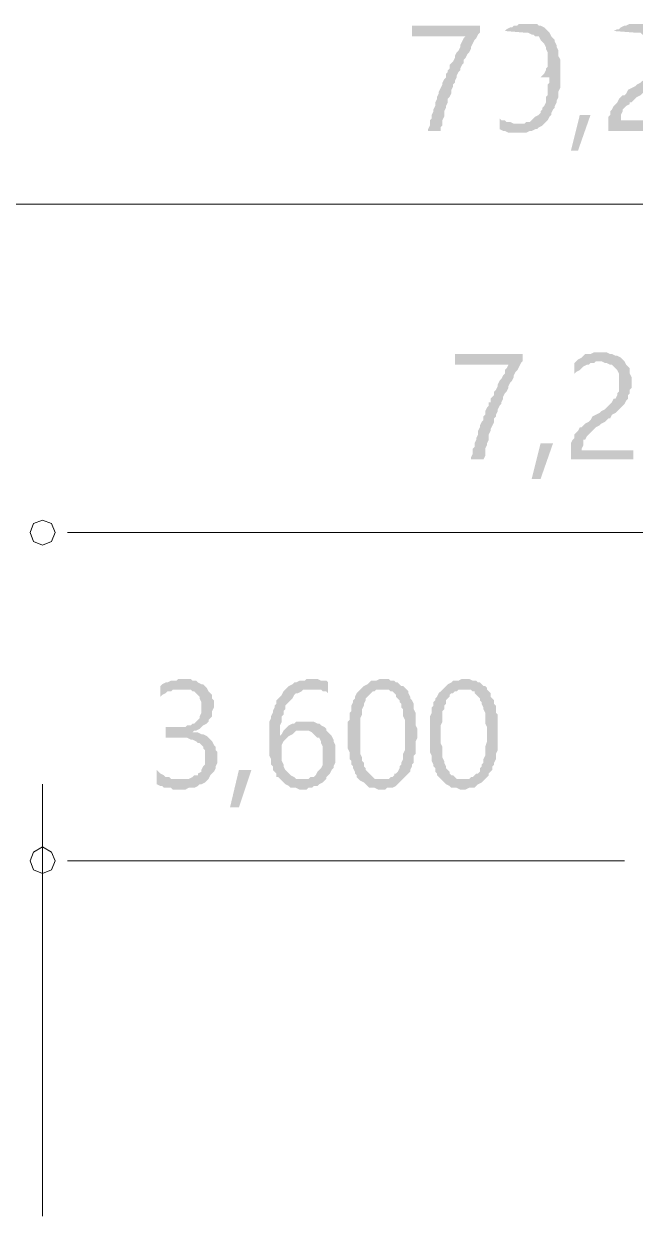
# Model space of a CAD drawing. Header units: millimetres. Extents: x -2246 to 101218, y 0 to 66109.
# Drawn here: x 47151 to 50779, y 54515 to 61590 of the extents above; entities that cross this region are included whole.
import ezdxf

# ---------------------------------------------------------------- set-up
doc = ezdxf.new("R2010")
doc.units = ezdxf.units.MM
doc.layers.add('PDF_솔리드 채우기', color=7, linetype='Continuous')
doc.layers.add('PDF_형상', color=7, linetype='Continuous')

msp = doc.modelspace()

# ---------------------------------------------------------------- hatches: boundary and pattern name
at = {"layer": 'PDF_솔리드 채우기', "transparency": 33554559}
for points in [[(49857.2, 61579.8), (49454.7, 61579.8), (49454.7, 61516.3), (49772.4, 61516.3), (49772.4, 61516.3), (49761.8, 61505.7), (49751.2, 61484.5), (49740.6, 61463.3), (49740.6, 61452.7), (49730.1, 61431.5), (49719.5, 61420.9), (49708.9, 61399.7), (49708.9, 61389.2), (49698.3, 61368), (49687.7, 61357.4), (49677.1, 61346.8), (49677.1, 61325.6), (49666.5, 61315), (49666.5, 61304.4), (49655.9, 61293.8), (49655.9, 61272.6), (49645.3, 61262.1), (49634.7, 61240.9), (49634.7, 61230.3), (49624.1, 61209.1), (49613.5, 61187.9), (49613.5, 61177.3), (49602.9, 61156.1), (49602.9, 61145.5), (49592.4, 61124.4), (49592.4, 61113.8), (49592.4, 61103.2), (49581.8, 61082), (49581.8, 61071.4), (49571.2, 61050.2), (49571.2, 61029), (49560.6, 61018.4), (49560.6, 60997.2), (49560.6, 60986.7), (49550, 60965.5), (49550, 60954.9), (49624.1, 60954.9), (49624.1, 60965.5), (49624.1, 60976.1), (49634.7, 60986.7), (49634.7, 61007.8), (49634.7, 61018.4), (49645.3, 61039.6), (49645.3, 61050.2), (49645.3, 61071.4), (49655.9, 61092.6), (49655.9, 61103.2), (49666.5, 61124.4), (49666.5, 61145.5), (49677.1, 61156.1), (49687.7, 61177.3), (49687.7, 61198.5), (49698.3, 61219.7), (49698.3, 61230.3), (49708.9, 61240.9), (49708.9, 61251.5), (49719.5, 61272.6), (49719.5, 61283.2), (49730.1, 61304.4), (49740.6, 61315), (49740.6, 61325.6), (49751.2, 61346.8), (49761.8, 61357.4), (49761.8, 61378.6), (49772.4, 61389.2), (49783, 61410.3), (49793.6, 61420.9), (49804.2, 61442.1), (49804.2, 61452.7), (49814.8, 61473.9), (49825.4, 61495.1), (49836, 61505.7), (49846.6, 61526.9), (49857.2, 61537.4)], [(50143.1, 61590.4), (50132.6, 61590.4), (50111.4, 61590.4), (50090.2, 61590.4), (50079.6, 61579.8), (50058.4, 61579.8), (50047.8, 61569.2), (50037.2, 61569.2), (50016, 61558.6), (50005.4, 61548), (50132.6, 61537.4), (50143.1, 61537.4), (50164.3, 61526.9), (50174.9, 61526.9), (50185.5, 61516.3), (50206.7, 61516.3), (50217.3, 61495.1), (50227.9, 61484.5), (50227.9, 61484.5), (50238.5, 61473.9), (50249.1, 61452.7), (50249.1, 61442.1), (50259.7, 61420.9), (50259.7, 61410.3), (50259.7, 61389.2), (50259.7, 61368), (50259.7, 61357.4), (50259.7, 61336.2), (50249.1, 61325.6), (50249.1, 61315), (50238.5, 61293.8), (50227.9, 61283.2), (50217.3, 61272.6), (50270.2, 61272.6), (50270.2, 61262.1), (50270.2, 61240.9), (50259.7, 61230.3), (50259.7, 61209.1), (50259.7, 61187.9), (50259.7, 61166.7), (50249.1, 61156.1), (50249.1, 61134.9), (50249.1, 61124.4), (50238.5, 61103.2), (50227.9, 61092.6), (50227.9, 61082), (50217.3, 61071.4), (50217.3, 61060.8), (50206.7, 61050.2), (50185.5, 61039.6), (50174.9, 61029), (50164.3, 61018.4), (50153.7, 61007.8), (50132.6, 61007.8), (50122, 60997.2), (50100.8, 60997.2), (50079.6, 60997.2), (50238.5, 60997.2), (50249.1, 61007.8), (50259.7, 61018.4), (50270.2, 61039.6), (50270.2, 61039.6), (50280.8, 61050.2), (50280.8, 61060.8), (50291.4, 61082), (50302, 61092.6), (50302, 61103.2), (50312.6, 61124.4), (50312.6, 61134.9), (50323.2, 61156.1), (50323.2, 61166.7), (50323.2, 61187.9), (50333.8, 61209.1), (50333.8, 61230.3), (50333.8, 61240.9), (50333.8, 61262.1), (50333.8, 61283.2), (50333.8, 61304.4), (50333.8, 61325.6), (50333.8, 61346.8), (50333.8, 61368), (50333.8, 61378.6), (50323.2, 61399.7), (50323.2, 61420.9), (50323.2, 61431.5), (50312.6, 61452.7), (50312.6, 61463.3), (50302, 61484.5), (50302, 61495.1), (50291.4, 61505.7), (50280.8, 61516.3), (50280.8, 61516.3), (50270.2, 61537.4), (50259.7, 61548), (50249.1, 61558.6), (50238.5, 61569.2), (50217.3, 61579.8), (50206.7, 61579.8), (50196.1, 61590.4), (50174.9, 61590.4), (50153.7, 61590.4)], [(50799.9, 61590.4), (50799.9, 61590.4), (50778.7, 61590.4), (50757.5, 61590.4), (50746.9, 61590.4), (50725.7, 61579.8), (50715.1, 61579.8), (50693.9, 61569.2), (50683.3, 61558.6), (50672.7, 61558.6), (50651.6, 61548), (50789.3, 61537.4), (50810.4, 61537.4), (50821, 61526.9), (50842.2, 61526.9), (50852.8, 61516.3), (50874, 61516.3), (50884.6, 61505.7), (50895.2, 61495.1), (50895.2, 61484.5), (50905.8, 61463.3), (50916.4, 61452.7), (50916.4, 61431.5), (50916.4, 61410.3), (50916.4, 61399.7), (50916.4, 61378.6), (50905.8, 61368), (50905.8, 61346.8), (50895.2, 61336.2), (50884.6, 61315), (50884.6, 61315), (50874, 61304.4), (50863.4, 61293.8), (50852.8, 61272.6), (50842.2, 61262.1), (50821, 61251.5), (50810.4, 61240.9), (50789.3, 61230.3), (50778.7, 61219.7), (50757.5, 61209.1), (50736.3, 61198.5), (50725.7, 61177.3), (50715.1, 61166.7), (50704.5, 61166.7), (50693.9, 61156.1), (50683.3, 61145.5), (50672.7, 61124.4), (50662.2, 61113.8), (50651.6, 61103.2), (50641, 61082), (50630.4, 61071.4), (50630.4, 61071.4), (50630.4, 61050.2), (50619.8, 61039.6), (50619.8, 61018.4), (50619.8, 60997.2), (50619.8, 60986.7), (50619.8, 60954.9), (51001.1, 60954.9), (51001.1, 61018.4), (50693.9, 61018.4), (50693.9, 61018.4), (50693.9, 61039.6), (50693.9, 61050.2), (50704.5, 61071.4), (50704.5, 61082), (50715.1, 61092.6), (50725.7, 61103.2), (50746.9, 61113.8), (50746.9, 61124.4), (50757.5, 61124.4), (50768.1, 61134.9), (50778.7, 61145.5), (50789.3, 61156.1), (50810.4, 61166.7), (50821, 61177.3), (50842.2, 61198.5), (50852.8, 61209.1), (50874, 61219.7), (50884.6, 61230.3), (50895.2, 61240.9), (50916.4, 61251.5), (50927, 61262.1), (50937.6, 61272.6), (50948.1, 61293.8), (50948.1, 61304.4), (50948.1, 61304.4), (50958.7, 61315), (50969.3, 61336.2), (50969.3, 61346.8), (50979.9, 61368), (50979.9, 61378.6), (50979.9, 61399.7), (50979.9, 61420.9), (50979.9, 61420.9), (50979.9, 61442.1), (50979.9, 61463.3), (50979.9, 61473.9), (50969.3, 61495.1), (50958.7, 61505.7), (50958.7, 61516.3), (50948.1, 61537.4), (50937.6, 61548), (50927, 61548), (50916.4, 61558.6), (50905.8, 61569.2), (50884.6, 61579.8), (50874, 61579.8), (50852.8, 61590.4), (50842.2, 61590.4), (50821, 61590.4)], [(49973.7, 61029), (49973.7, 60965.5), (49973.7, 60965.5), (49994.9, 60954.9), (50005.4, 60954.9), (50026.6, 60944.3), (50047.8, 60944.3), (50058.4, 60944.3), (50079.6, 60944.3), (50079.6, 60944.3), (50100.8, 60944.3), (50122, 60944.3), (50132.6, 60944.3), (50153.7, 60954.9), (50164.3, 60954.9), (50185.5, 60965.5), (50196.1, 60965.5), (50206.7, 60976.1), (50227.9, 60986.7), (50238.5, 60997.2), (50079.6, 60997.2), (50069, 60997.2), (50058.4, 60997.2), (50037.2, 61007.8), (50016, 61007.8), (50005.4, 61018.4), (49984.3, 61018.4)], [(50111.4, 59630.9), (49708.9, 59630.9), (49708.9, 59567.3), (50026.6, 59567.3), (50026.6, 59567.3), (50016, 59546.1), (50005.4, 59535.5), (50005.4, 59514.3), (49994.9, 59503.8), (49984.3, 59482.6), (49973.7, 59472), (49963.1, 59450.8), (49963.1, 59440.2), (49952.5, 59419), (49941.9, 59408.4), (49941.9, 59387.2), (49931.3, 59376.6), (49920.7, 59366.1), (49920.7, 59344.9), (49910.1, 59344.9), (49910.1, 59323.7), (49899.5, 59313.1), (49888.9, 59291.9), (49888.9, 59270.7), (49878.3, 59260.1), (49878.3, 59238.9), (49867.7, 59228.4), (49857.2, 59207.2), (49857.2, 59196.6), (49846.6, 59175.4), (49846.6, 59164.8), (49846.6, 59154.2), (49836, 59133), (49836, 59122.4), (49825.4, 59101.3), (49825.4, 59080.1), (49814.8, 59069.5), (49814.8, 59048.3), (49814.8, 59037.7), (49804.2, 59016.5), (49804.2, 59005.9), (49878.3, 59005.9), (49878.3, 59005.9), (49888.9, 59027.1), (49888.9, 59037.7), (49888.9, 59058.9), (49888.9, 59069.5), (49899.5, 59090.7), (49899.5, 59101.3), (49910.1, 59122.4), (49910.1, 59133), (49910.1, 59154.2), (49920.7, 59175.4), (49920.7, 59186), (49931.3, 59207.2), (49941.9, 59228.4), (49941.9, 59249.5), (49952.5, 59260.1), (49952.5, 59270.7), (49963.1, 59291.9), (49963.1, 59302.5), (49973.7, 59323.7), (49984.3, 59334.3), (49984.3, 59344.9), (49994.9, 59366.1), (49994.9, 59376.6), (50005.4, 59397.8), (50016, 59408.4), (50026.6, 59429.6), (50026.6, 59440.2), (50037.2, 59461.4), (50047.8, 59472), (50058.4, 59493.2), (50058.4, 59503.8), (50069, 59524.9), (50079.6, 59535.5), (50090.2, 59556.7), (50100.8, 59577.9), (50111.4, 59588.5)], [(50577.4, 59641.5), (50566.8, 59641.5), (50556.2, 59641.5), (50535.1, 59641.5), (50513.9, 59630.9), (50503.3, 59630.9), (50482.1, 59630.9), (50471.5, 59620.3), (50460.9, 59609.7), (50439.7, 59599.1), (50429.1, 59588.5), (50566.8, 59588.5), (50577.4, 59588.5), (50598.6, 59577.9), (50609.2, 59577.9), (50630.4, 59567.3), (50641, 59567.3), (50651.6, 59556.7), (50662.2, 59546.1), (50672.7, 59535.5), (50683.3, 59514.3), (50683.3, 59503.8), (50683.3, 59482.6), (50683.3, 59461.4), (50683.3, 59450.8), (50683.3, 59429.6), (50683.3, 59408.4), (50672.7, 59397.8), (50672.7, 59387.2), (50662.2, 59366.1), (50651.6, 59366.1), (50641, 59344.9), (50630.4, 59334.3), (50619.8, 59323.7), (50609.2, 59313.1), (50598.6, 59302.5), (50577.4, 59291.9), (50566.8, 59281.3), (50545.6, 59270.7), (50524.5, 59260.1), (50513.9, 59238.9), (50503.3, 59228.4), (50482.1, 59217.8), (50471.5, 59207.2), (50460.9, 59196.6), (50450.3, 59196.6), (50439.7, 59175.4), (50429.1, 59164.8), (50418.5, 59154.2), (50418.5, 59133), (50407.9, 59122.4), (50407.9, 59122.4), (50397.4, 59101.3), (50397.4, 59090.7), (50397.4, 59069.5), (50397.4, 59048.3), (50397.4, 59037.7), (50397.4, 59005.9), (50768.1, 59005.9), (50768.1, 59058.9), (50460.9, 59058.9), (50460.9, 59069.5), (50471.5, 59090.7), (50471.5, 59101.3), (50471.5, 59122.4), (50482.1, 59122.4), (50492.7, 59143.6), (50503.3, 59154.2), (50513.9, 59164.8), (50513.9, 59164.8), (50524.5, 59175.4), (50535.1, 59186), (50545.6, 59196.6), (50566.8, 59207.2), (50577.4, 59217.8), (50598.6, 59228.4), (50619.8, 59249.5), (50630.4, 59249.5), (50641, 59270.7), (50662.2, 59281.3), (50672.7, 59291.9), (50683.3, 59302.5), (50693.9, 59313.1), (50704.5, 59323.7), (50715.1, 59334.3), (50725.7, 59355.5), (50725.7, 59355.5), (50736.3, 59366.1), (50736.3, 59387.2), (50746.9, 59397.8), (50746.9, 59419), (50757.5, 59429.6), (50757.5, 59450.8), (50757.5, 59472), (50757.5, 59472), (50757.5, 59493.2), (50746.9, 59514.3), (50746.9, 59524.9), (50746.9, 59546.1), (50736.3, 59556.7), (50725.7, 59567.3), (50715.1, 59588.5), (50704.5, 59599.1), (50704.5, 59599.1), (50693.9, 59609.7), (50672.7, 59620.3), (50662.2, 59620.3), (50641, 59630.9), (50630.4, 59630.9), (50609.2, 59641.5), (50598.6, 59641.5)], [(50429.1, 59588.5), (50418.5, 59577.9), (50418.5, 59503.8), (50418.5, 59514.3), (50429.1, 59524.9), (50450.3, 59535.5), (50460.9, 59546.1), (50471.5, 59556.7), (50492.7, 59567.3), (50503.3, 59567.3), (50513.9, 59577.9), (50535.1, 59577.9), (50545.6, 59588.5), (50566.8, 59588.5)], [(48098.9, 57703.1), (48088.3, 57703.1), (48067.1, 57703.1), (48056.5, 57692.5), (48035.3, 57692.5), (48024.7, 57692.5), (48003.5, 57681.9), (47992.9, 57681.9), (47971.8, 57671.3), (47961.2, 57660.7), (47961.2, 57597.2), (47971.8, 57607.8), (47992.9, 57618.4), (48003.5, 57628.9), (48024.7, 57628.9), (48035.3, 57639.5), (48056.5, 57639.5), (48067.1, 57639.5), (48088.3, 57639.5), (48236.6, 57650.1), (48226, 57660.7), (48215.4, 57671.3), (48204.8, 57671.3), (48183.6, 57681.9), (48173, 57692.5), (48151.8, 57692.5), (48141.2, 57703.1), (48120, 57703.1)], [(48861.5, 57703.1), (48850.9, 57703.1), (48829.7, 57703.1), (48819.1, 57692.5), (48797.9, 57692.5), (48787.3, 57692.5), (48766.2, 57681.9), (48755.6, 57681.9), (48745, 57671.3), (48723.8, 57660.7), (48713.2, 57650.1), (48861.5, 57639.5), (48861.5, 57639.5), (48882.7, 57639.5), (48893.3, 57639.5), (48914.5, 57639.5), (48925, 57628.9), (48946.2, 57628.9), (48956.8, 57618.4), (48956.8, 57681.9), (48956.8, 57681.9), (48946.2, 57692.5), (48935.6, 57692.5), (48914.5, 57692.5), (48893.3, 57703.1), (48882.7, 57703.1)], [(49285.2, 57703.1), (49285.2, 57703.1), (49264, 57703.1), (49242.8, 57692.5), (49232.2, 57692.5), (49211, 57692.5), (49200.4, 57681.9), (49189.8, 57671.3), (49168.7, 57660.7), (49158.1, 57650.1), (49147.5, 57639.5), (49285.2, 57639.5), (49285.2, 57639.5), (49295.8, 57639.5), (49306.4, 57639.5), (49317, 57639.5), (49327.5, 57628.9), (49338.1, 57628.9), (49348.7, 57618.4), (49359.3, 57607.8), (49359.3, 57597.2), (49369.9, 57586.6), (49380.5, 57576), (49380.5, 57565.4), (49391.1, 57554.8), (49391.1, 57533.6), (49401.7, 57523), (49401.7, 57501.8), (49401.7, 57480.7), (49412.3, 57459.5), (49412.3, 57438.3), (49412.3, 57417.1), (49412.3, 57395.9), (49412.3, 57374.7), (49412.3, 57353.6), (49412.3, 57332.4), (49412.3, 57300.6), (49412.3, 57279.4), (49401.7, 57258.2), (49401.7, 57247.6), (49401.7, 57226.4), (49391.1, 57205.3), (49391.1, 57194.7), (49380.5, 57184.1), (49380.5, 57173.5), (49369.9, 57152.3), (49359.3, 57141.7), (49348.7, 57141.7), (49348.7, 57131.1), (49338.1, 57120.5), (49327.5, 57120.5), (49317, 57109.9), (49306.4, 57109.9), (49295.8, 57109.9), (49274.6, 57109.9), (49401.7, 57109.9), (49412.3, 57120.5), (49422.9, 57131.1), (49433.5, 57141.7), (49444.1, 57152.3), (49444.1, 57162.9), (49454.7, 57184.1), (49454.7, 57194.7), (49465.2, 57205.3), (49465.2, 57226.4), (49465.2, 57247.6), (49475.8, 57258.2), (49475.8, 57279.4), (49475.8, 57300.6), (49475.8, 57311.2), (49475.8, 57332.4), (49486.4, 57353.6), (49486.4, 57374.7), (49486.4, 57374.7), (49486.4, 57406.5), (49475.8, 57427.7), (49475.8, 57448.9), (49475.8, 57470.1), (49475.8, 57491.2), (49475.8, 57501.8), (49465.2, 57523), (49465.2, 57544.2), (49465.2, 57554.8), (49454.7, 57576), (49444.1, 57586.6), (49444.1, 57597.2), (49433.5, 57618.4), (49433.5, 57628.9), (49422.9, 57639.5), (49412.3, 57650.1), (49401.7, 57660.7), (49391.1, 57660.7), (49380.5, 57671.3), (49369.9, 57681.9), (49359.3, 57681.9), (49348.7, 57692.5), (49338.1, 57692.5), (49327.5, 57692.5), (49317, 57703.1), (49295.8, 57703.1)], [(49772.4, 57703.1), (49761.8, 57703.1), (49751.2, 57703.1), (49730.1, 57692.5), (49708.9, 57692.5), (49698.3, 57692.5), (49687.7, 57681.9), (49666.5, 57671.3), (49655.9, 57660.7), (49645.3, 57650.1), (49634.7, 57639.5), (49761.8, 57639.5), (49761.8, 57639.5), (49783, 57639.5), (49793.6, 57639.5), (49804.2, 57639.5), (49814.8, 57628.9), (49825.4, 57628.9), (49825.4, 57618.4), (49836, 57607.8), (49846.6, 57597.2), (49857.2, 57586.6), (49857.2, 57576), (49867.7, 57565.4), (49867.7, 57554.8), (49878.3, 57533.6), (49878.3, 57523), (49888.9, 57501.8), (49888.9, 57480.7), (49888.9, 57459.5), (49888.9, 57438.3), (49899.5, 57417.1), (49899.5, 57395.9), (49899.5, 57374.7), (49899.5, 57353.6), (49899.5, 57332.4), (49888.9, 57300.6), (49888.9, 57279.4), (49888.9, 57258.2), (49888.9, 57247.6), (49878.3, 57226.4), (49878.3, 57205.3), (49867.7, 57194.7), (49867.7, 57184.1), (49857.2, 57173.5), (49857.2, 57152.3), (49846.6, 57141.7), (49836, 57141.7), (49825.4, 57131.1), (49814.8, 57120.5), (49804.2, 57120.5), (49793.6, 57109.9), (49783, 57109.9), (49772.4, 57109.9), (49761.8, 57109.9), (49888.9, 57109.9), (49899.5, 57120.5), (49910.1, 57131.1), (49910.1, 57141.7), (49920.7, 57152.3), (49931.3, 57162.9), (49931.3, 57184.1), (49941.9, 57194.7), (49941.9, 57205.3), (49952.5, 57226.4), (49952.5, 57247.6), (49952.5, 57258.2), (49963.1, 57279.4), (49963.1, 57300.6), (49963.1, 57311.2), (49963.1, 57332.4), (49963.1, 57353.6), (49963.1, 57374.7), (49963.1, 57374.7), (49963.1, 57406.5), (49963.1, 57427.7), (49963.1, 57448.9), (49963.1, 57470.1), (49963.1, 57491.2), (49952.5, 57501.8), (49952.5, 57523), (49952.5, 57544.2), (49941.9, 57554.8), (49941.9, 57576), (49931.3, 57586.6), (49920.7, 57597.2), (49920.7, 57618.4), (49910.1, 57628.9), (49899.5, 57639.5), (49899.5, 57650.1), (49888.9, 57660.7), (49878.3, 57660.7), (49867.7, 57671.3), (49857.2, 57681.9), (49846.6, 57681.9), (49836, 57692.5), (49825.4, 57692.5), (49814.8, 57692.5), (49793.6, 57703.1), (49783, 57703.1)], [(48236.6, 57650.1), (48088.3, 57639.5), (48098.9, 57639.5), (48120, 57639.5), (48141.2, 57639.5), (48151.8, 57628.9), (48162.4, 57628.9), (48173, 57618.4), (48183.6, 57607.8), (48194.2, 57597.2), (48194.2, 57586.6), (48204.8, 57565.4), (48204.8, 57554.8), (48204.8, 57533.6), (48204.8, 57533.6), (48204.8, 57512.4), (48204.8, 57501.8), (48194.2, 57480.7), (48194.2, 57470.1), (48183.6, 57459.5), (48173, 57448.9), (48162.4, 57438.3), (48151.8, 57438.3), (48141.2, 57427.7), (48120, 57427.7), (48109.5, 57417.1), (48088.3, 57417.1), (48067.1, 57417.1), (48045.9, 57417.1), (47992.9, 57417.1), (47992.9, 57353.6), (48045.9, 57353.6), (48067.1, 57353.6), (48088.3, 57353.6), (48109.5, 57353.6), (48120, 57353.6), (48141.2, 57343), (48151.8, 57343), (48173, 57332.4), (48183.6, 57321.8), (48194.2, 57321.8), (48204.8, 57311.2), (48215.4, 57300.6), (48215.4, 57290), (48226, 57279.4), (48226, 57258.2), (48226, 57247.6), (48226, 57226.4), (48226, 57226.4), (48226, 57215.9), (48226, 57194.7), (48215.4, 57184.1), (48204.8, 57162.9), (48204.8, 57152.3), (48183.6, 57141.7), (48183.6, 57131.1), (48162.4, 57131.1), (48151.8, 57120.5), (48130.6, 57109.9), (48120, 57109.9), (48098.9, 57109.9), (48077.7, 57109.9), (48236.6, 57099.3), (48247.1, 57109.9), (48257.7, 57131.1), (48268.3, 57141.7), (48278.9, 57152.3), (48289.5, 57173.5), (48289.5, 57184.1), (48300.1, 57205.3), (48300.1, 57215.9), (48300.1, 57237), (48300.1, 57247.6), (48300.1, 57268.8), (48289.5, 57279.4), (48289.5, 57300.6), (48278.9, 57311.2), (48268.3, 57332.4), (48257.7, 57343), (48257.7, 57343), (48247.1, 57353.6), (48236.6, 57364.1), (48215.4, 57374.7), (48204.8, 57374.7), (48183.6, 57385.3), (48162.4, 57385.3), (48151.8, 57385.3), (48151.8, 57385.3), (48162.4, 57395.9), (48173, 57395.9), (48194.2, 57406.5), (48204.8, 57417.1), (48215.4, 57427.7), (48236.6, 57438.3), (48247.1, 57448.9), (48247.1, 57459.5), (48257.7, 57470.1), (48268.3, 57480.7), (48268.3, 57501.8), (48268.3, 57512.4), (48278.9, 57533.6), (48278.9, 57554.8), (48278.9, 57554.8), (48278.9, 57576), (48268.3, 57586.6), (48268.3, 57607.8), (48257.7, 57618.4), (48247.1, 57628.9)], [(48713.2, 57650.1), (48702.6, 57639.5), (48692, 57628.9), (48681.4, 57607.8), (48670.8, 57597.2), (48660.2, 57586.6), (48649.6, 57576), (48649.6, 57554.8), (48639.1, 57544.2), (48639.1, 57533.6), (48628.5, 57512.4), (48628.5, 57501.8), (48617.9, 57480.7), (48617.9, 57470.1), (48607.3, 57448.9), (48607.3, 57427.7), (48607.3, 57417.1), (48607.3, 57395.9), (48607.3, 57374.7), (48607.3, 57353.6), (48607.3, 57332.4), (48607.3, 57321.8), (48607.3, 57300.6), (48607.3, 57279.4), (48607.3, 57258.2), (48607.3, 57247.6), (48617.9, 57226.4), (48617.9, 57205.3), (48617.9, 57194.7), (48628.5, 57184.1), (48628.5, 57162.9), (48639.1, 57152.3), (48649.6, 57141.7), (48649.6, 57120.5), (48660.2, 57120.5), (48670.8, 57109.9), (48808.5, 57109.9), (48797.9, 57109.9), (48776.8, 57109.9), (48766.2, 57109.9), (48755.6, 57120.5), (48734.4, 57131.1), (48723.8, 57141.7), (48713.2, 57152.3), (48713.2, 57152.3), (48702.6, 57162.9), (48692, 57184.1), (48692, 57194.7), (48681.4, 57215.9), (48681.4, 57226.4), (48681.4, 57247.6), (48681.4, 57268.8), (48681.4, 57279.4), (48681.4, 57300.6), (48681.4, 57311.2), (48692, 57332.4), (48702.6, 57343), (48713.2, 57353.6), (48670.8, 57364.1), (48670.8, 57364.1), (48670.8, 57385.3), (48670.8, 57406.5), (48670.8, 57427.7), (48681.4, 57448.9), (48681.4, 57459.5), (48681.4, 57480.7), (48692, 57491.2), (48692, 57512.4), (48702.6, 57523), (48702.6, 57544.2), (48713.2, 57554.8), (48723.8, 57565.4), (48734.4, 57576), (48745, 57586.6), (48755.6, 57607.8), (48766.2, 57618.4), (48776.8, 57618.4), (48797.9, 57628.9), (48808.5, 57639.5), (48829.7, 57639.5), (48840.3, 57639.5), (48861.5, 57639.5)], [(49147.5, 57639.5), (49136.9, 57628.9), (49126.3, 57618.4), (49126.3, 57618.4), (49115.7, 57597.2), (49115.7, 57586.6), (49105.1, 57576), (49105.1, 57565.4), (49094.5, 57544.2), (49094.5, 57533.6), (49094.5, 57512.4), (49083.9, 57501.8), (49083.9, 57480.7), (49083.9, 57459.5), (49073.3, 57448.9), (49073.3, 57427.7), (49073.3, 57406.5), (49073.3, 57385.3), (49073.3, 57364.1), (49073.3, 57343), (49073.3, 57321.8), (49073.3, 57300.6), (49073.3, 57290), (49083.9, 57268.8), (49083.9, 57247.6), (49083.9, 57226.4), (49094.5, 57215.9), (49094.5, 57194.7), (49105.1, 57184.1), (49105.1, 57173.5), (49115.7, 57152.3), (49115.7, 57141.7), (49126.3, 57131.1), (49126.3, 57120.5), (49136.9, 57109.9), (49147.5, 57099.3), (49168.7, 57088.7), (49179.3, 57078.2), (49189.8, 57067.6), (49200.4, 57057), (49221.6, 57057), (49232.2, 57057), (49253.4, 57046.4), (49274.6, 57046.4), (49274.6, 57046.4), (49295.8, 57046.4), (49306.4, 57057), (49327.5, 57057), (49338.1, 57057), (49359.3, 57067.6), (49369.9, 57078.2), (49380.5, 57088.7), (49391.1, 57099.3), (49401.7, 57109.9), (49274.6, 57109.9), (49274.6, 57109.9), (49264, 57109.9), (49242.8, 57109.9), (49232.2, 57109.9), (49221.6, 57120.5), (49211, 57131.1), (49211, 57131.1), (49200.4, 57141.7), (49189.8, 57152.3), (49179.3, 57162.9), (49179.3, 57173.5), (49168.7, 57184.1), (49168.7, 57205.3), (49158.1, 57215.9), (49158.1, 57237), (49147.5, 57258.2), (49147.5, 57279.4), (49147.5, 57300.6), (49147.5, 57321.8), (49147.5, 57343), (49147.5, 57364.1), (49147.5, 57385.3), (49147.5, 57406.5), (49147.5, 57427.7), (49147.5, 57448.9), (49147.5, 57470.1), (49158.1, 57491.2), (49158.1, 57512.4), (49158.1, 57523), (49168.7, 57544.2), (49168.7, 57554.8), (49179.3, 57576), (49179.3, 57586.6), (49189.8, 57597.2), (49200.4, 57607.8), (49211, 57618.4), (49211, 57618.4), (49221.6, 57628.9), (49232.2, 57628.9), (49242.8, 57639.5), (49253.4, 57639.5), (49274.6, 57639.5), (49285.2, 57639.5)], [(49634.7, 57639.5), (49624.1, 57628.9), (49613.5, 57618.4), (49613.5, 57618.4), (49602.9, 57597.2), (49592.4, 57586.6), (49592.4, 57576), (49581.8, 57565.4), (49581.8, 57544.2), (49571.2, 57533.6), (49571.2, 57512.4), (49571.2, 57501.8), (49560.6, 57480.7), (49560.6, 57459.5), (49560.6, 57448.9), (49560.6, 57427.7), (49560.6, 57406.5), (49560.6, 57385.3), (49560.6, 57364.1), (49560.6, 57343), (49560.6, 57321.8), (49560.6, 57300.6), (49560.6, 57290), (49560.6, 57268.8), (49571.2, 57247.6), (49571.2, 57226.4), (49571.2, 57215.9), (49581.8, 57194.7), (49581.8, 57184.1), (49592.4, 57173.5), (49592.4, 57152.3), (49602.9, 57141.7), (49602.9, 57131.1), (49613.5, 57120.5), (49624.1, 57109.9), (49634.7, 57099.3), (49645.3, 57088.7), (49655.9, 57078.2), (49677.1, 57067.6), (49687.7, 57057), (49698.3, 57057), (49719.5, 57057), (49740.6, 57046.4), (49751.2, 57046.4), (49751.2, 57046.4), (49772.4, 57046.4), (49793.6, 57057), (49804.2, 57057), (49825.4, 57057), (49836, 57067.6), (49846.6, 57078.2), (49867.7, 57088.7), (49878.3, 57099.3), (49888.9, 57109.9), (49761.8, 57109.9), (49751.2, 57109.9), (49740.6, 57109.9), (49730.1, 57109.9), (49719.5, 57109.9), (49708.9, 57120.5), (49698.3, 57131.1), (49687.7, 57131.1), (49677.1, 57141.7), (49677.1, 57152.3), (49666.5, 57162.9), (49655.9, 57173.5), (49655.9, 57184.1), (49645.3, 57205.3), (49645.3, 57215.9), (49634.7, 57237), (49634.7, 57258.2), (49634.7, 57279.4), (49634.7, 57300.6), (49624.1, 57321.8), (49624.1, 57343), (49624.1, 57364.1), (49624.1, 57385.3), (49624.1, 57406.5), (49624.1, 57427.7), (49634.7, 57448.9), (49634.7, 57470.1), (49634.7, 57491.2), (49634.7, 57512.4), (49645.3, 57523), (49645.3, 57544.2), (49655.9, 57554.8), (49655.9, 57576), (49666.5, 57586.6), (49677.1, 57597.2), (49677.1, 57607.8), (49687.7, 57618.4), (49698.3, 57618.4), (49708.9, 57628.9), (49719.5, 57628.9), (49730.1, 57639.5), (49740.6, 57639.5), (49751.2, 57639.5), (49761.8, 57639.5)], [(48819.1, 57448.9), (48797.9, 57448.9), (48787.3, 57448.9), (48766.2, 57448.9), (48755.6, 57438.3), (48745, 57438.3), (48723.8, 57427.7), (48713.2, 57417.1), (48702.6, 57406.5), (48692, 57395.9), (48681.4, 57374.7), (48670.8, 57364.1), (48670.8, 57364.1), (48713.2, 57353.6), (48723.8, 57364.1), (48745, 57374.7), (48755.6, 57385.3), (48766.2, 57395.9), (48787.3, 57395.9), (48808.5, 57395.9), (48946.2, 57395.9), (48946.2, 57406.5), (48935.6, 57417.1), (48914.5, 57427.7), (48903.9, 57438.3), (48893.3, 57438.3), (48872.1, 57448.9), (48850.9, 57448.9), (48840.3, 57448.9)], [(48946.2, 57395.9), (48808.5, 57395.9), (48808.5, 57395.9), (48829.7, 57395.9), (48840.3, 57395.9), (48861.5, 57385.3), (48872.1, 57374.7), (48882.7, 57364.1), (48893.3, 57353.6), (48903.9, 57353.6), (48914.5, 57332.4), (48914.5, 57321.8), (48925, 57300.6), (48925, 57290), (48925, 57268.8), (48925, 57247.6), (48925, 57247.6), (48925, 57226.4), (48925, 57205.3), (48925, 57194.7), (48914.5, 57173.5), (48903.9, 57162.9), (48893.3, 57152.3), (48893.3, 57152.3), (48882.7, 57131.1), (48872.1, 57120.5), (48850.9, 57120.5), (48840.3, 57109.9), (48819.1, 57109.9), (48808.5, 57109.9), (48670.8, 57109.9), (48681.4, 57099.3), (48692, 57088.7), (48702.6, 57078.2), (48723.8, 57067.6), (48734.4, 57057), (48755.6, 57057), (48766.2, 57057), (48787.3, 57046.4), (48808.5, 57046.4), (48808.5, 57046.4), (48829.7, 57046.4), (48840.3, 57057), (48861.5, 57057), (48872.1, 57067.6), (48893.3, 57067.6), (48903.9, 57078.2), (48925, 57088.7), (48935.6, 57099.3), (48946.2, 57109.9), (48946.2, 57120.5), (48956.8, 57131.1), (48967.4, 57141.7), (48978, 57162.9), (48988.6, 57173.5), (48988.6, 57184.1), (48999.2, 57205.3), (48999.2, 57226.4), (48999.2, 57237), (48999.2, 57258.2), (48999.2, 57279.4), (48999.2, 57290), (48999.2, 57311.2), (48988.6, 57332.4), (48988.6, 57343), (48978, 57364.1), (48967.4, 57374.7), (48956.8, 57385.3)], [(47940, 57162.9), (47940, 57078.2), (47940, 57078.2), (47961.2, 57067.6), (47971.8, 57067.6), (47982.3, 57057), (48003.5, 57057), (48024.7, 57057), (48035.3, 57046.4), (48056.5, 57046.4), (48077.7, 57046.4), (48098.9, 57046.4), (48109.5, 57046.4), (48130.6, 57057), (48151.8, 57057), (48162.4, 57057), (48183.6, 57067.6), (48194.2, 57078.2), (48204.8, 57078.2), (48226, 57088.7), (48236.6, 57099.3), (48236.6, 57099.3), (48077.7, 57109.9), (48077.7, 57109.9), (48056.5, 57109.9), (48045.9, 57109.9), (48024.7, 57109.9), (48014.1, 57120.5), (47992.9, 57120.5), (47982.3, 57131.1), (47961.2, 57141.7), (47950.6, 57152.3)]]:
    msp.add_hatch(color=256, dxfattribs=at).paths.add_polyline_path(points)

# ---------------------------------------------------------------- linework, layer by layer
at = {"layer": 'PDF_솔리드 채우기', "lineweight": 5, "transparency": 33554559}
for points in [[(50513.9, 61050.2), (50439.7, 60838.4), (50450.3, 61050.2), (50397.4, 60838.4)], [(50291.4, 59101.3), (50217.3, 58889.4), (50217.3, 59101.3), (50164.3, 58889.4)], [(48501.4, 57162.9), (48427.2, 56940.5), (48427.2, 57162.9), (48374.3, 56940.5)]]:
    msp.add_solid(points, dxfattribs=at)
at = {"layer": 'PDF_형상', "lineweight": 5}
for points in [[(11407.7, 60520.6), (11556, 60520.6), (90170.8, 60520.6), (90319.1, 60520.6)], [(47410.4, 58571.6), (47558.7, 58571.6), (54168.1, 58571.6), (54316.4, 58571.6)], [(47410.4, 56622.7), (47558.7, 56622.7), (50566.8, 56622.7), (50715.1, 56622.7)]]:
    msp.add_lwpolyline(points, dxfattribs=at)
for points in [[(47336.2, 58571.6), (47315, 58624.6), (47262.1, 58645.8), (47209.1, 58624.6), (47187.9, 58571.6), (47209.1, 58518.7), (47262.1, 58497.5), (47315, 58518.7)], [(47187.9, 58571.6), (47209.1, 58518.7), (47262.1, 58497.5), (47315, 58518.7), (47336.2, 58571.6), (47315, 58624.6), (47262.1, 58645.8), (47209.1, 58624.6)], [(47187.9, 56622.7), (47209.1, 56569.7), (47262.1, 56548.6), (47315, 56569.7), (47336.2, 56622.7), (47315, 56675.7), (47262.1, 56707.4), (47209.1, 56675.7)], [(47336.2, 56622.7), (47315, 56675.7), (47262.1, 56707.4), (47209.1, 56675.7), (47187.9, 56622.7), (47209.1, 56569.7), (47262.1, 56548.6), (47315, 56569.7)]]:
    msp.add_lwpolyline(points, close=True, dxfattribs=at)
at = {"layer": 'PDF_형상', "color": 1, "lineweight": 5}
msp.add_lwpolyline([(47262.1, 57078.2), (47262.1, 54514.9)], close=True, dxfattribs=at)

doc.saveas('drawing.dxf')
